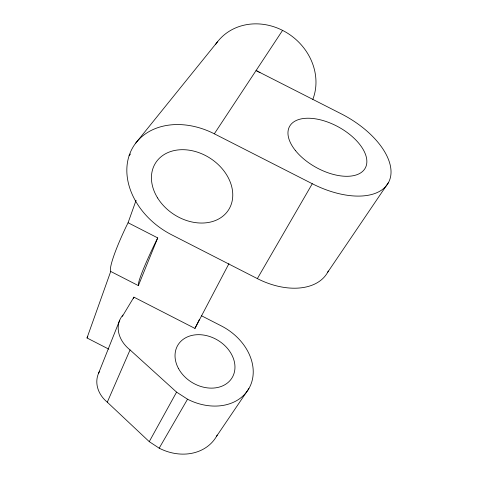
<?xml version="1.0" encoding="UTF-8"?>
<svg xmlns="http://www.w3.org/2000/svg" width="478" height="478" viewBox="0 0 478 478"><rect width="100%" height="100%" fill="white"/><g stroke="black" fill="none" stroke-linecap="round" stroke-linejoin="round"><path stroke-width="0.72" d="M128.08 222.742L126.031 226.877A61.351 7.779 -62.9 0 0 110.418 268.726L110.717 271.45L138.369 285.611L138.512 283.119A61.375 5.192 -62.9 0 1 155.661 242.029L157.728 237.907L128.08 222.742L136.081 200.3M108.817 349.155L87.008 337.964L110.717 271.45M98.414 373.647L119.727 320.152M122.314 316.442L133.93 297.155L194.946 328.422L228.938 263.653M138.369 285.611L157.728 237.907M133.368 298.529L133.93 297.155M217.203 435.1A47.095 39.531 32.2 0 1 159.186 448.173L149.25 441.642L107.293 402.189L130.052 349.92A31.59 24.719 23.6 0 1 122.864 315.068M194.946 328.422L199.398 319.489M149.25 441.642L176.579 392.121L130.052 349.92M159.186 448.173L187.537 399.208A51.463 40.26 30.9 0 0 250.203 386.039A51.463 40.26 30.9 0 0 221.35 325.93L201.304 315.665M312.289 183.737L214.323 133.81A70.601 54.456 33.2 0 0 130.369 152.339A70.601 54.456 33.2 0 0 171.584 234.758L257.361 278.614L312.289 183.737A70.296 37.672 28.8 0 0 389.385 180.66A70.296 37.672 28.8 0 0 341.226 113.824L256.077 70.529A61.859 52.192 35.1 0 1 257.385 71.21M87.008 337.964L87.827 336.709M214.323 133.81L282.57 30.377M216.492 436.384L248.919 388.524M327.681 272.269L388.566 182.393M129.096 155.738L130.482 154M135.77 143.065L217.448 41.879M176.579 392.121L187.537 399.208M107.293 402.189A28.913 24.282 22.7 0 1 99.376 371.669M328.314 271.044A62.086 39.937 29.4 0 1 257.361 278.614M215.733 44.251A56.261 50.047 37.6 0 1 285.139 31.763A56.261 50.047 37.6 0 1 312.827 99.388M258.682 71.921A61.859 52.192 35.1 0 1 259.978 72.668M178.443 368.442A31.644 24.736 30.9 0 0 230.318 380.213A31.644 24.736 30.9 0 0 206.227 335.55A31.644 24.736 30.9 0 0 178.443 368.442M157.591 197.934A43.384 33.424 33.1 0 0 227.988 210.738A43.384 33.424 33.1 0 0 190.71 150.439A43.384 33.424 33.1 0 0 157.591 197.934M295.314 150.391A43.193 23.111 28.8 0 0 363.334 170.694A43.193 23.111 28.8 0 0 323.582 120.701A43.193 23.111 28.8 0 0 295.314 150.391"/></g></svg>
